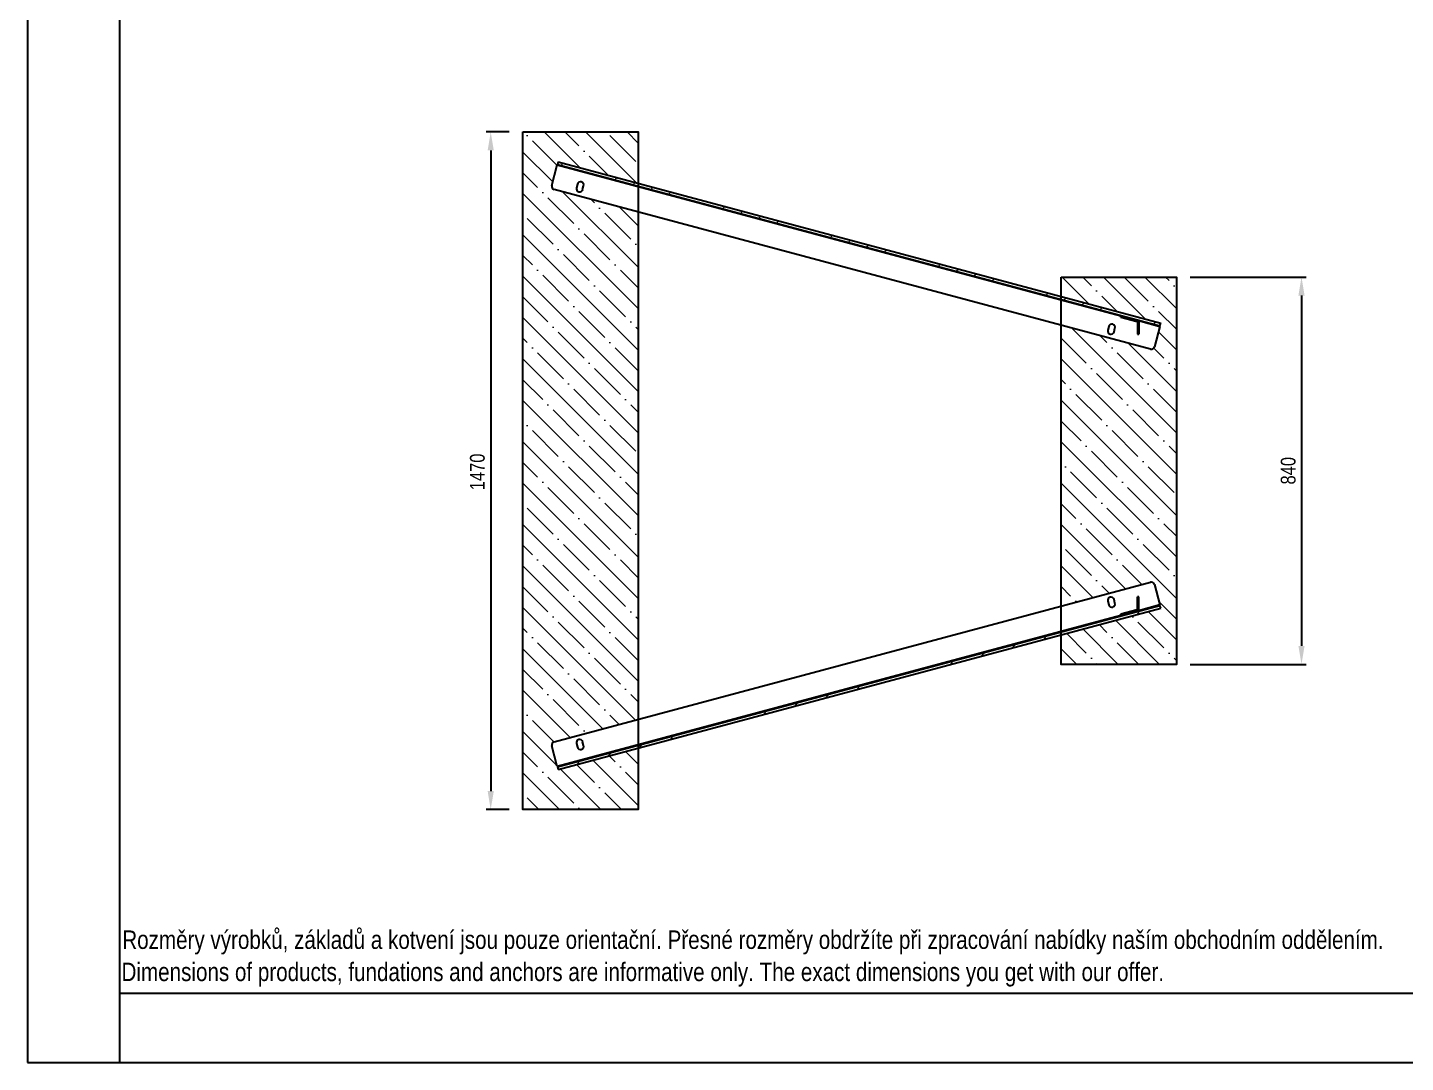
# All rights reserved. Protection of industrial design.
# Model space of a CAD drawing. Header units: millimetres. Extents: x 11758 to 17968, y 3782 to 8272.
# Drawn here: x 11758 to 14747, y 3782 to 6027 of the extents above; entities that cross this region are included whole.
import ezdxf

# ---------------------------------------------------------------- set-up
doc = ezdxf.new("R2010")
doc.units = ezdxf.units.MM
doc.header["$LTSCALE"] = 0.1
doc.layers.add('Nekreslit', color=6, linetype='Continuous', plot=False)
doc.layers.add('SRAFY', color=251, linetype='Continuous', lineweight=13)
doc.styles.add('SEACAD_Arial', font='arial.ttf', dxfattribs={"width": 0.8})
doc.dimstyles.new('ISO-25', dxfattribs={"dimtxt": 1.6, "dimasz": 2, "dimexe": 0.5, "dimexo": 1.5, "dimtad": 1, "dimdec": 0, "dimtxsty": 'SEACAD_Arial', "dimcen": 2, "dimadec": 0, "dimazin": 0, "dimtfac": 1, "dimtdec": 0, "dimtmove": 0, "dimatfit": 3, "dimfxl": 1, "dimarcsym": 0})
pattern_1 = [(45, (12739.56, 4218.5), (-148.174, 148.174), []), (45, (12788.95, 4218.5), (-148.174, 148.174), []), (45, (12838.34, 4218.5), (-148.174, 148.174), []), (45, (12887.73, 4218.5), (-148.174, 148.174), [])]

# ---------------------------------------------------------------- blocks, each defined once
blk = doc.blocks.new('*D11')
at = {"color": 0, "lineweight": -2, "transparency": 16777216}
for p, q in [((14279.8, 5485.3), (14531.1, 5485.3)), ((14521.1, 5445.3), (14521.1, 4685.3)), ((14279.8, 4645.3), (14531.1, 4645.3))]:
    blk.add_line(p, q, dxfattribs=at)
at = {"color": 0, "transparency": 16777216}
for points in [[(14514.4, 5445.3), (14527.8, 5445.3), (14521.1, 5485.3)], [(14514.4, 4685.3), (14527.8, 4685.3), (14521.1, 4645.3)]]:
    blk.add_solid(points, dxfattribs=at)
at = {"layer": 'Defpoints', "color": 0, "transparency": 16777216}
for p in [(14249.8, 5485.3), (14249.8, 4645.3), (14521.1, 4645.3)]:
    blk.add_point(p, dxfattribs=at)
at = {"color": 0, "transparency": 16777216, "insert": (14492.3, 5065.3), "char_height": 32, "attachment_point": 5, "rotation": 90, "style": 'SEACAD_Arial'}
blk.add_mtext('840', dxfattribs=at)
blk = doc.blocks.new('*D12')
at = {"color": 0, "lineweight": -2, "transparency": 16777216}
for p, q in [((12802.5, 5800.3), (12752.7, 5800.3)), ((12762.7, 5760.3), (12762.7, 4370.3)), ((12802.5, 4330.3), (12752.7, 4330.3))]:
    blk.add_line(p, q, dxfattribs=at)
at = {"color": 0, "transparency": 16777216}
for points in [[(12756.1, 5760.3), (12769.4, 5760.3), (12762.7, 5800.3)], [(12756.1, 4370.3), (12769.4, 4370.3), (12762.7, 4330.3)]]:
    blk.add_solid(points, dxfattribs=at)
at = {"layer": 'Defpoints', "color": 0, "transparency": 16777216}
for p in [(12832.5, 5800.3), (12762.7, 4330.3), (12832.5, 4330.3)]:
    blk.add_point(p, dxfattribs=at)
at = {"color": 0, "transparency": 16777216, "insert": (12733.9, 5062.8), "char_height": 32, "attachment_point": 5, "rotation": 90, "style": 'SEACAD_Arial'}
blk.add_mtext('1470', dxfattribs=at)

msp = doc.modelspace()

# ---------------------------------------------------------------- hatches: boundary and pattern name
at = {"linetype": 'Continuous', "lineweight": 18}
h = msp.add_hatch(dxfattribs=at)
h.set_pattern_fill('DIN 201 OCEL A OCELOVÁ LITINA', color=256, scale=11, style=0, pattern_type=2)
h.set_pattern_definition(pattern_1)
h.paths.add_polyline_path([(12907.3, 5729.6), (14214.2, 5379.4), (14215.7, 5385.2), (12908.8, 5735.4)], flags=0)
h = msp.add_hatch(dxfattribs=at)
h.set_pattern_fill('DIN 201 OCEL A OCELOVÁ LITINA', color=256, scale=11, style=0, pattern_type=2)
h.set_pattern_definition(pattern_1)
h.paths.add_polyline_path([(14214.2, 4773.3), (12907.3, 4423.1), (12908.8, 4417.3), (14215.7, 4767.5)], flags=0)
at = {"layer": 'SRAFY'}
h = msp.add_hatch(dxfattribs=at)
h.set_pattern_fill('ANSI35', color=256, scale=10, angle=90)
h.paths.add_polyline_path([(13082.5, 5626.7), (12900, 5675.6, -0.414214), (12895.1, 5684.2), (12907, 5728.6), (12907.3, 5729.6), (12908.8, 5735.4), (13082.5, 5688.8), (13082.5, 5800.3), (12832.5, 5800.3), (12832.5, 4330.3), (13082.5, 4330.3), (13082.5, 4463.8), (12908.8, 4417.3), (12907.3, 4423.1), (12895.1, 4468.5, -0.414214), (12900, 4477), (13082.5, 4525.9)])
h.paths.add_polyline_path([(14249.8, 5485.3), (13999.8, 5485.3), (13999.8, 5443), (14215.7, 5385.2), (14214.2, 5379.4), (14202, 5334, -0.414214), (14193.4, 5329.1), (13999.8, 5380.9), (13999.8, 4771.7), (14193.4, 4823.6, -0.414214), (14202, 4818.7), (14213.9, 4774.2), (14214.2, 4773.3), (14215.7, 4767.5), (13999.8, 4709.6), (13999.8, 4645.3), (14249.8, 4645.3)])

# ---------------------------------------------------------------- linework, layer by layer
for p, q in [((12895.1, 5684.2), (12907, 5728.6)), ((12907.3, 5729.6), (12907, 5728.6)), ((12907, 5728.6), (14129.6, 5401)), ((12908.8, 5735.4), (12907.3, 5729.6)), ((12907.3, 5729.6), (14214.2, 5379.4)), ((12908.8, 5735.4), (14215.7, 5385.2)), ((12950.7, 5686.9), (12948.6, 5679.2)), ((12962.1, 5675.5), (12964.2, 5683.3)), ((14193.4, 5329.1), (12900, 5675.6)), ((14129, 5398.7), (14129.8, 5401.6)), ((14129, 5398.7), (14164.7, 5389.2)), ((14129.8, 5401.6), (14165.4, 5392)), ((14165.4, 5388.2), (14165.4, 5361.2)), ((14167.3, 5390.9), (14213.9, 5378.4)), ((14168.4, 5388.2), (14168.4, 5361.2)), ((14213.9, 5378.4), (14214.2, 5379.4)), ((14214.2, 5379.4), (14215.7, 5385.2)), ((14103, 5378.1), (14101, 5370.4)), ((14114.5, 5366.8), (14116.6, 5374.5)), ((14165.4, 5361.2), (14168.4, 5361.2)), ((14213.9, 5378.4), (14202, 5334)), ((12900, 4477), (14193.4, 4823.6)), ((14202, 4818.7), (14213.9, 4774.2)), ((14101, 4782.3), (14103, 4774.5)), ((14116.6, 4778.2), (14114.5, 4785.9)), ((14165.4, 4764.5), (14165.4, 4791.4)), ((14168.4, 4791.4), (14165.4, 4791.4)), ((14168.4, 4764.5), (14168.4, 4791.4)), ((14129.6, 4751.6), (12907, 4424)), ((12907.3, 4423.1), (14214.2, 4773.3)), ((12908.8, 4417.3), (14215.7, 4767.5)), ((14164.7, 4763.5), (14129, 4753.9)), ((14129.8, 4751), (14129, 4753.9)), ((14165.4, 4760.6), (14129.8, 4751)), ((14213.9, 4774.2), (14167.3, 4761.7)), ((14214.2, 4773.3), (14213.9, 4774.2)), ((14215.7, 4767.5), (14214.2, 4773.3)), ((12907, 4424), (12895.1, 4468.5)), ((12948.6, 4473.5), (12950.7, 4465.8)), ((12964.2, 4469.4), (12962.1, 4477.1)), ((12907, 4424), (12907.3, 4423.1)), ((12907.3, 4423.1), (12908.8, 4417.3))]:
    msp.add_line(p, q)
for points in [[(12832.5, 5800.3), (13082.5, 5800.3), (13082.5, 4330.3), (12832.5, 4330.3)], [(13999.8, 5485.3), (14249.8, 5485.3), (14249.8, 4645.3), (13999.8, 4645.3)]]:
    msp.add_lwpolyline(points, close=True)
for centre, radius, start, end in [((12901.9, 5682.4), 7, 165, 255), ((12955.4, 5677.3), 7, 165, 255), ((12957.4, 5685.1), 7, 75, 165), ((12957.4, 5685.1), 7, 345, 75), ((12955.4, 5677.3), 7, 255, 345), ((14109.8, 5376.3), 7, 75, 165), ((14109.8, 5376.3), 7, 345, 75), ((14164.4, 5388.2), 1, 0, 75), ((14164.4, 5388.2), 4, 0, 75), ((14107.7, 5368.6), 7, 165, 255), ((14107.7, 5368.6), 7, 255, 345), ((14195.2, 5335.8), 7, 255, 345), ((14195.2, 4816.8), 7, 15, 105), ((14107.7, 4784.1), 7, 105, 195), ((14107.7, 4784.1), 7, 15, 105), ((14109.8, 4776.4), 7, 195, 285), ((14109.8, 4776.4), 7, 285, 15), ((14164.4, 4764.5), 1, 285, 0), ((14164.4, 4764.5), 4, 285, 0), ((12901.9, 4470.3), 7, 105, 195), ((12955.4, 4475.3), 7, 105, 195), ((12957.4, 4467.6), 7, 195, 285), ((12955.4, 4475.3), 7, 15, 105), ((12957.4, 4467.6), 7, 285, 15)]:
    msp.add_arc(centre, radius, start, end)
at = {"layer": 'Nekreslit'}
msp.add_line((11957.9, 3932), (16767.7, 3931.6), dxfattribs=at)
for points in [[(11758.3, 3781.7), (17968.3, 3781.7), (17968.3, 8271.7), (11758.3, 8271.7)], [(11957.9, 3781.7), (16568.2, 3781.7), (16568.2, 7771.7), (11957.9, 7771.7)]]:
    msp.add_lwpolyline(points, close=True, dxfattribs=at)

# ---------------------------------------------------------------- texts
at = {"style": 'SEACAD_Arial', "width": 0.8}
for s, p in [('Rozměry výrobků, základů a kotvení jsou pouze orientační. Přesné rozměry obdržíte při zpracování nabídky naším obchodním oddělením.', (11963.7, 4028)), ('Dimensions of products, fundations and anchors are informative only. The exact dimensions you get with our offer.', (11962.1, 3958.2))]:
    msp.add_text(s, height=39.9982, dxfattribs=at).set_placement(p)

# ---------------------------------------------------------------- dimensions: what is measured, and where the dimension line sits
dim = msp.add_linear_dim(base=(12762.7, 4330.3), p1=(12832.5, 5800.3), p2=(12832.5, 4330.3), angle=90, dimstyle='ISO-25')
dim.commit()
dim.dimension.update_dxf_attribs({"geometry": '*D12', "text_midpoint": (12762.7, 5062.8), "dimtype": 160})
dim = msp.add_linear_dim(base=(14521.1, 4645.3), p1=(14249.8, 5485.3), p2=(14249.8, 4645.3), angle=90, dimstyle='ISO-25')
dim.commit()
dim.dimension.update_dxf_attribs({"geometry": '*D11', "text_midpoint": (14492.3, 5065.3)})

doc.saveas('drawing.dxf')
